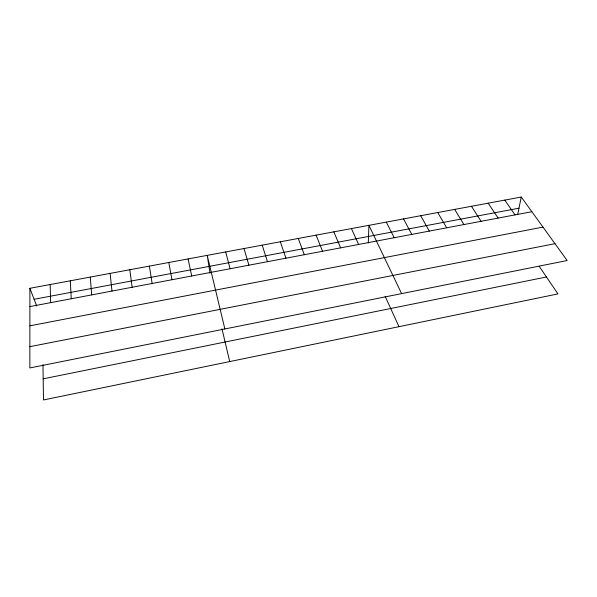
<?xml version="1.0" encoding="UTF-8"?>
<svg xmlns="http://www.w3.org/2000/svg" width="597" height="597" viewBox="0 0 597 597"><rect width="100%" height="100%" fill="white"/><g stroke="black" fill="none" stroke-linecap="round" stroke-linejoin="round"><path stroke-width="0.9" d="M29.902 288.299L29.85 367.946L567.15 260.523L521.263 197.04L29.902 288.299L36.708 306.03M368.297 242.964L368.916 225.338L401.602 293.62M517.748 214.233L521.263 197.04M43.178 378.834L546.464 276.986M29.865 346.67L554.971 243.673M29.88 325.828L542.986 227.099M29.887 306.582L531.867 211.711M34.111 299.269L518.98 208.196M504.771 200.099L515.054 214.89M539.203 266.307L557.964 293.903L43.491 399.96L42.969 364.61M488.174 203.189L498.129 218.092M471.473 206.286L481.092 221.308M454.66 209.413L463.944 224.554M437.735 212.554L446.683 227.815M420.698 215.718L429.303 231.099M403.55 218.905L411.803 234.405M386.296 222.106L394.192 237.733M385.11 296.246L398.983 326.678M351.432 228.584L358.603 244.457M333.827 231.852L340.626 247.859M316.104 235.143L322.529 251.277M298.261 238.457L304.306 254.718M280.299 241.792L285.956 258.188M262.21 245.151L267.478 261.68M244.009 248.531L248.882 265.195M225.673 251.941L230.143 268.74M224.868 328.954L207.219 255.367L210.025 273.254M221.987 328.843L229.718 361.573M188.077 258.919L191.712 276.001M168.794 262.501L171.996 279.724M149.377 266.113L152.138 283.478M129.818 269.74L132.131 287.261M110.117 273.404L111.982 291.067M90.281 277.083L91.684 294.903M70.297 280.799L71.237 298.769M50.17 284.538L50.641 302.664"/></g></svg>
